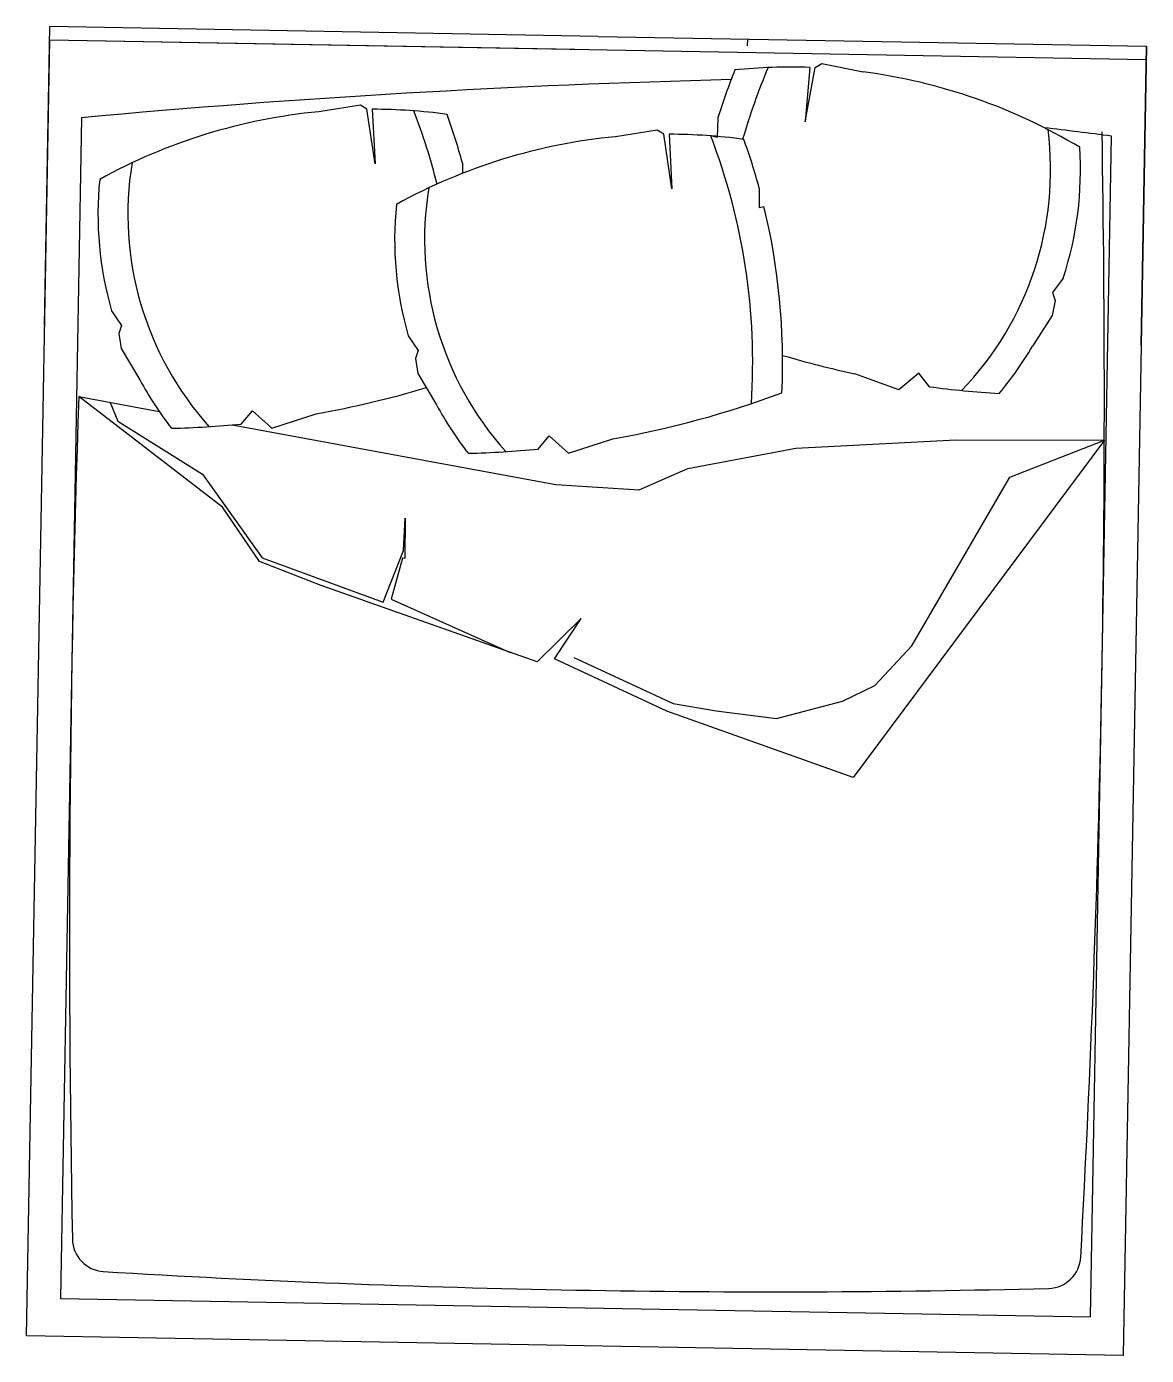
# Model space of a CAD drawing. Extents: x 250 to 1935, y 99 to 2098.
import ezdxf

# ---------------------------------------------------------------- set-up
doc = ezdxf.new("R2010")
doc.units = 0
doc.layers.add('KADRBM', color=7, linetype='CONTINUOUS')

msp = doc.modelspace()

# ---------------------------------------------------------------- linework, layer by layer
at = {"layer": 'KADRBM'}
for p, q in [((276.8, 1648.4), (284.9, 2098.3)), ((1109.7, 2083.6), (284.9, 2098.3)), ((1109.7, 2083.6), (1934.6, 2068.9)), ((1334.5, 2069.6), (1334.7, 2079.6)), ((249.7, 128.6), (284.5, 2078.3)), ((284.5, 2078.3), (1934.2, 2048.9)), ((284.5, 2078.3), (1074.4, 2064.2)), ((1934.6, 2068.9), (1899.4, 99.2)), ((1926.6, 1618.9), (1934.6, 2068.9)), ((1436.2, 2036.6), (1446.3, 2042.6)), ((1446.3, 2042.6), (1508.6, 2030.3)), ((1428.1, 2036.9), (1421, 1955.1)), ((1421, 1955.1), (1436.2, 2036.6)), ((751.9, 1980.3), (689.2, 1970.2)), ((761.8, 1973.9), (751.9, 1980.3)), ((332.4, 1961.2), (300.7, 185)), ((774.1, 1891.9), (761.8, 1973.9)), ((769.9, 1973.9), (774.1, 1891.9)), ((1289.7, 1960.9), (1288.5, 1931.4)), ((1198.4, 1942.7), (1135.7, 1932.6)), ((1208.3, 1936.3), (1198.4, 1942.7)), ((1220.6, 1854.3), (1208.3, 1936.3)), ((1216.4, 1936.4), (1220.6, 1854.3)), ((1288.5, 1931.4), (1281.6, 1933.4)), ((1850.4, 157.3), (1882.2, 1933.6)), ((905.5, 1893), (905.5, 1877.6)), ((1351.9, 1855.4), (1352.1, 1826)), ((1352.1, 1826), (1359.1, 1827.7)), ((1809.4, 1719.9), (1793.5, 1698.2)), ((1797.1, 1686.3), (1792.9, 1663.9)), ((1793.5, 1698.2), (1797.1, 1686.3)), ((377.6, 1670.7), (392.7, 1648.5)), ((1792.9, 1663.9), (1763.1, 1617.4)), ((392.7, 1648.5), (388.6, 1636.8)), ((388.6, 1636.8), (392, 1614.2)), ((824, 1633.2), (839.1, 1610.9)), ((392, 1614.2), (420.1, 1566.7)), ((839.1, 1610.9), (835.1, 1599.2)), ((835.1, 1599.2), (838.5, 1576.6)), ((838.5, 1576.6), (866.6, 1529.1)), ((1562, 1551.9), (1496.1, 1576)), ((1592.1, 1576.8), (1562, 1551.9)), ((1608.2, 1556.5), (1592.1, 1576.8)), ((544.3, 1375.2), (328.3, 1541.6)), ((328.3, 1541.6), (449.1, 1519.3)), ((375.5, 1532.9), (387, 1504.5)), ((572.8, 1500.3), (589.6, 1520)), ((589.6, 1520), (618.7, 1494)), ((387, 1504.5), (514.6, 1425.2)), ((618.7, 1494), (685.5, 1515.8)), ((559, 1499.1), (1046, 1409.3)), ((1019.3, 1462.7), (1036, 1482.5)), ((1036, 1482.5), (1065.2, 1456.4)), ((1065.2, 1456.4), (1131.9, 1478.2)), ((1244.7, 1433.6), (1407.3, 1464.2)), ((1407.3, 1464.2), (1647.7, 1476.7)), ((1871.3, 1476.1), (1493.4, 968.5)), ((1647.7, 1476.7), (1871.3, 1476.1)), ((1729.2, 1420.5), (1871.3, 1476.1)), ((514.6, 1425.2), (604.2, 1299.3)), ((1171.5, 1401.4), (1244.7, 1433.6)), ((1581.8, 1166.6), (1729.2, 1420.5)), ((1046, 1409.3), (1171.5, 1401.4)), ((600.3, 1293.4), (544.3, 1375.2)), ((816.9, 1310.2), (819.1, 1358.7)), ((819.1, 1358.7), (818.6, 1298.1)), ((786.1, 1232.4), (816.9, 1310.2)), ((693.1, 1257.7), (600.3, 1293.4)), ((604.2, 1299.3), (786.1, 1232.4)), ((815.5, 1298.4), (798.2, 1236.9)), ((818.6, 1298.1), (815.5, 1298.4)), ((1017.9, 1142.4), (693.1, 1257.7)), ((798.2, 1236.9), (977.4, 1156.7)), ((1084.3, 1207.6), (1017.9, 1142.4)), ((1044.1, 1146.9), (1084.3, 1207.6)), ((1526.2, 1107), (1581.8, 1166.6)), ((1213.1, 1068.5), (1044.1, 1146.9)), ((1073, 1148.9), (1222.6, 1080.1)), ((1477.3, 1083.7), (1526.2, 1107)), ((1222.6, 1080.1), (1287.1, 1068.9)), ((1377.8, 1057.2), (1477.3, 1083.7)), ((1493.4, 968.5), (1213.1, 1068.5)), ((1287.1, 1068.9), (1377.8, 1057.2)), ((300.7, 185), (1850.4, 157.3)), ((1899.4, 99.2), (249.7, 128.6))]:
    msp.add_line(p, q, dxfattribs=at)
for centre, radius, start, end in [((2242, 1663.9), 997.5, 158.2699, 162.6827), ((1399, 1191.6), 845.7, 88.0283, 95.67), ((2242, 1663.9), 952.5, 156.9599, 163.8466), ((1399, 1191.6), 845.7, 59.0204, 82.5522), ((1689.7, -12825.7), 14849.1, 91.46642, 95.24437), ((768.8, 1128.2), 845.7, 95.4012, 118.933), ((768.8, 1128.2), 845.7, 82.2834, 89.9252), ((-56.8, 1630.3), 952.5, 14.041, 20.9935), ((-56.8, 1630.3), 997.5, 15.2707, 19.6835), ((1311.6, 1882.9), 478.8, 316.0978, 7.2484), ((-2.3, -12795.5), 14849.1, 82.70906, 83.10216), ((-21508.6, 1536.5), 23379.9, 356.83874, 0.98892), ((1215.3, 1090.6), 845.7, 95.4012, 118.933), ((1215.3, 1090.6), 845.7, 82.2834, 89.9252), ((389.7, 1592.7), 952.5, 356.2933, 20.9935), ((389.7, 1592.7), 997.5, 15.2707, 19.6835), ((1311.6, 1882.9), 523.8, 341.8626, 3.7012), ((880.9, 1815.9), 478.8, 170.7051, 221.8557), ((880.9, 1815.9), 523.8, 174.2523, 196.0908), ((1327.3, 1778.3), 478.8, 170.7051, 221.8557), ((1327.3, 1778.3), 523.8, 174.2523, 196.0908), ((389.7, 1592.7), 997.5, 357.3953, 13.6242), ((1800.6, 2998.4), 1454.7, 253.4838, 257.9163), ((1311.6, 1882.9), 523.8, 320.024, 329.5455), ((880.9, 1815.9), 523.8, 208.4079, 217.9294), ((23694.1, 729.1), 23379.9, 178.00838, 181.1147), ((431.9, 2948.2), 1454.7, 280.0371, 286.7507), ((878.4, 2910.6), 1454.7, 280.0371, 290.4275), ((1800.6, 2998.4), 1454.7, 262.3969, 266.545), ((1327.3, 1778.3), 523.8, 208.4079, 217.9294), ((431.9, 2948.2), 1454.7, 271.4085, 275.5566), ((878.4, 2910.6), 1454.7, 271.4085, 275.5566), ((368.6, 275.2), 50, 181.1147, 265.9497), ((1785.9, 249.9), 50, 272.0038, 356.8387), ((1375.4, 16956.5), 16761.6, 266.5442, 271.40923)]:
    msp.add_arc(centre, radius, start, end, dxfattribs=at)

doc.saveas('drawing.dxf')
